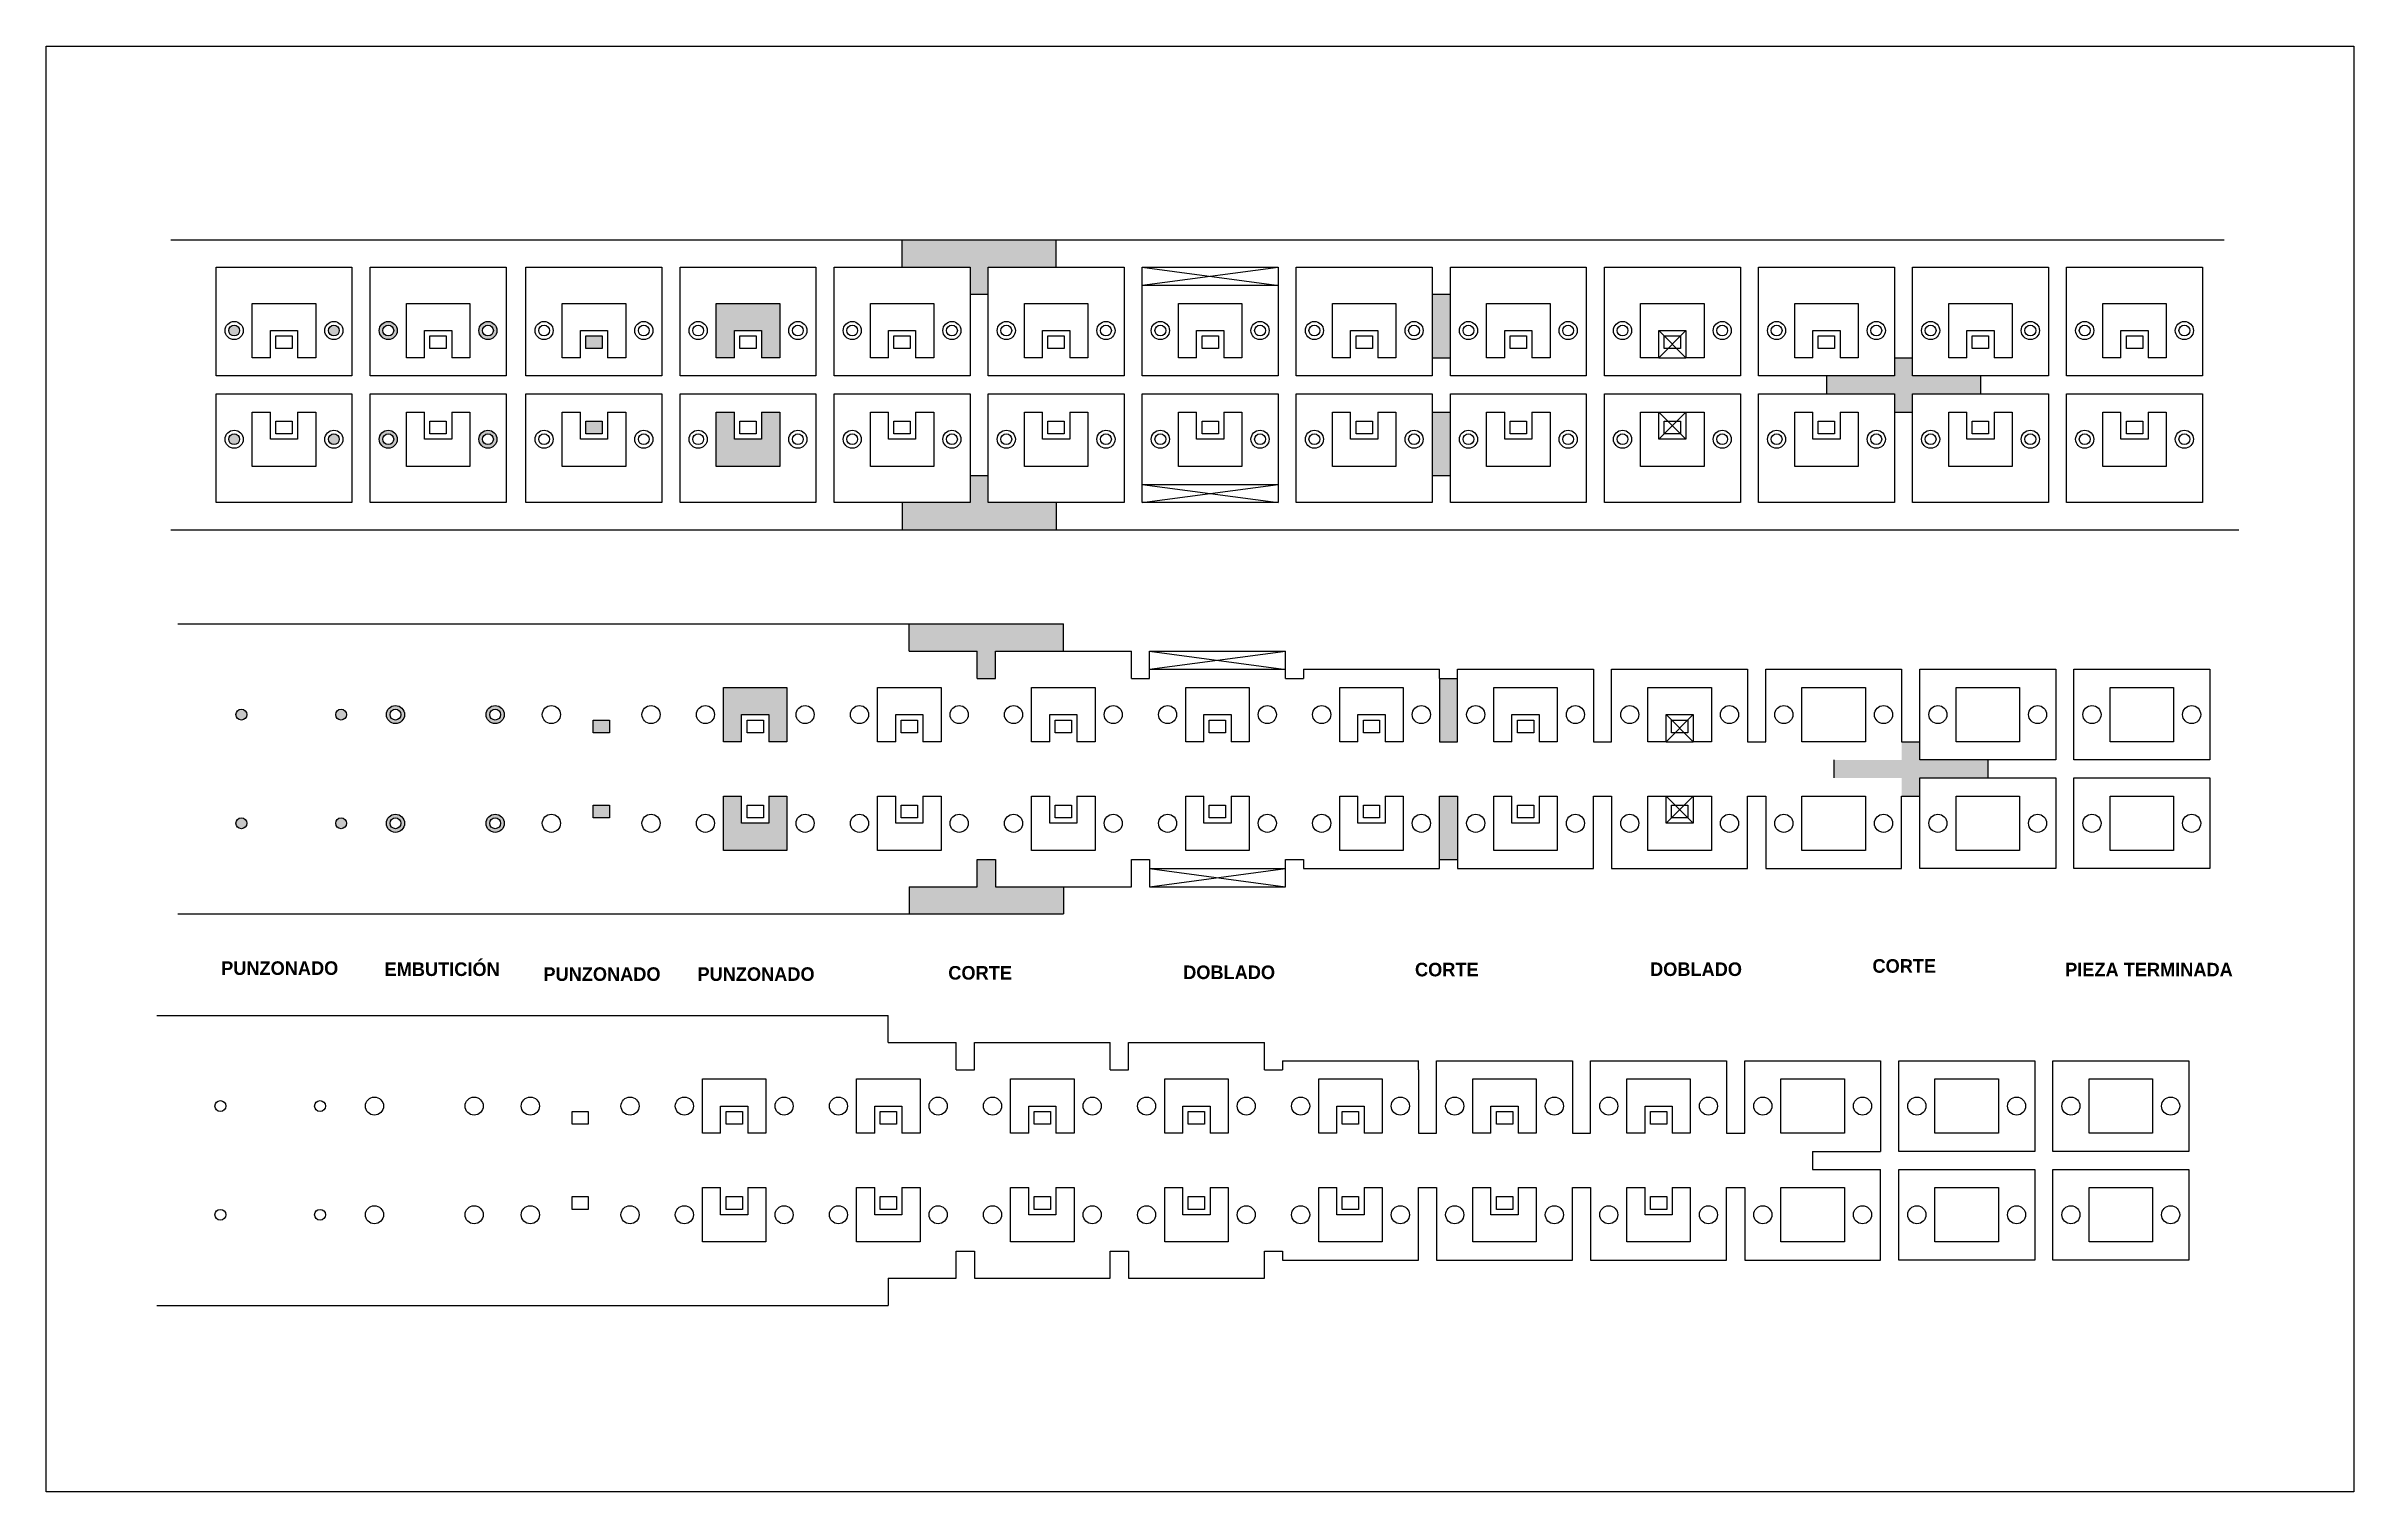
# Model space of a CAD drawing. Header units: millimetres. Extents: x -437 to 12295, y -5911 to 2070.
import ezdxf

# ---------------------------------------------------------------- set-up
doc = ezdxf.new("R2010")
doc.units = ezdxf.units.MM
doc.layers.add('aux', color=10, linetype='Continuous')
pattern_1 = [(0, (0, 0), (0, 6.985), [5.08, -1.905]), (90, (0, 0), (-6.985, 4e-16), [5.08, -1.905])]
pattern_2 = [(0, (40, -2120), (0, 6.985), [5.08, -1.905]), (90, (40, -2120), (-6.985, 4e-16), [5.08, -1.905])]

msp = doc.modelspace()

# ---------------------------------------------------------------- hatches: boundary and pattern name
h = msp.add_hatch()
h.set_pattern_fill('ANGLE', color=256)
h.set_pattern_definition(pattern_1)
h.paths.add_polyline_path([(4285, 1000), (4285, 850), (4660, 850), (4660, 700), (4760, 700), (4760, 850), (5135, 850), (5135, 1000)])
h.paths.add_polyline_path([(5135, -600), (5135, -450), (4760, -450), (4760, -300), (4660, -300), (4660, -450), (4285, -450), (4285, -600)])
h = msp.add_hatch()
h.set_pattern_fill('ANGLE', color=256)
h.set_pattern_definition(pattern_1)
h.paths.add_polyline_path([(630, -100, 1), (570, -100, 1)])
h.paths.add_polyline_path([(1180, -100, 1), (1120, -100, 1)])
h.paths.add_polyline_path([(1500, 500, 1), (1400, 500, 1)])
h.paths.add_polyline_path([(1420, 500, -1), (1480, 500, -1)], flags=16)
h.paths.add_polyline_path([(2050, 500, 1), (1950, 500, 1)])
h.paths.add_polyline_path([(1970, 500, -1), (2030, 500, -1)], flags=16)
h.paths.add_polyline_path([(1950, -100, 1), (2050, -100, 1)])
h.paths.add_polyline_path([(2030, -100, -1), (1970, -100, -1)], flags=16)
h.paths.add_polyline_path([(1400, -100, 1), (1500, -100, 1)])
h.paths.add_polyline_path([(1480, -100, -1), (1420, -100, -1)], flags=16)
h.paths.add_polyline_path([(2630, 470), (2540, 470), (2540, 400), (2630, 400)])
h.paths.add_polyline_path([(2630, 0), (2540, 0), (2540, -70), (2630, -70)])
h.paths.add_polyline_path([(3360, 500), (3510, 500), (3510, 350), (3610, 350), (3610, 650), (3260, 650), (3260, 350), (3360, 350)])
h.paths.add_polyline_path([(3610, 50), (3510, 50), (3510, -100), (3360, -100), (3360, 50), (3260, 50), (3260, -250), (3610, -250)])
h = msp.add_hatch()
h.set_pattern_fill('ANGLE', color=256)
h.set_pattern_definition([(0, (860, 0), (0, 6.985), [5.08, -1.905]), (90, (860, 0), (-6.985, 4e-16), [5.08, -1.905])])
h.paths.add_polyline_path([(7310, 700), (7210, 700), (7210, 350), (7310, 350)])
h.paths.add_polyline_path([(7210, -300), (7310, -300), (7310, 50), (7210, 50)])
h = msp.add_hatch()
h.set_pattern_fill('ANGLE', color=256)
h.set_pattern_definition(pattern_1)
h.paths.add_polyline_path([(630, 500, 1), (570, 500, 1)])
h.paths.add_polyline_path([(1180, 500, 1), (1120, 500, 1)])
h = msp.add_hatch()
h.set_pattern_fill('ANGLE', color=256)
h.set_pattern_definition(pattern_1)
h.paths.add_polyline_path([(10235, 250), (9860, 250), (9860, 350), (9760, 350), (9760, 250), (9385, 250), (9385, 150), (9760, 150), (9760, 50), (9860, 50), (9860, 150), (10235, 150)])
h = msp.add_hatch()
h.set_pattern_fill('ANGLE', color=256)
h.set_pattern_definition(pattern_1)
h.paths.add_polyline_path([(5175, -1120), (4325, -1120), (4325, -1270), (4700, -1270), (4700, -1420), (4800, -1420), (4800, -1270), (5175, -1270)])
h.paths.add_polyline_path([(5175, -2570), (4800, -2570), (4800, -2420), (4700, -2420), (4700, -2570), (4325, -2570), (4325, -2720), (5175, -2720)])
h = msp.add_hatch()
h.set_pattern_fill('ANGLE', color=256)
h.set_pattern_definition(pattern_2)
h.paths.add_polyline_path([(670, -2220, 1), (610, -2220, 1)])
h.paths.add_polyline_path([(1220, -2220, 1), (1160, -2220, 1)])
h.paths.add_polyline_path([(1540, -1620, 1), (1440, -1620, 1)])
h.paths.add_polyline_path([(1460, -1620, -1), (1520, -1620, -1)], flags=16)
h.paths.add_polyline_path([(1990, -1620, 1), (2090, -1620, 1)])
h.paths.add_polyline_path([(2010, -1620, -1), (2070, -1620, -1)], flags=16)
h.paths.add_polyline_path([(2090, -2220, 1), (1990, -2220, 1)])
h.paths.add_polyline_path([(2070, -2220, -1), (2010, -2220, -1)], flags=16)
h.paths.add_polyline_path([(1540, -2220, 1), (1440, -2220, 1)])
h.paths.add_polyline_path([(1520, -2220, -1), (1460, -2220, -1)], flags=16)
h.paths.add_polyline_path([(2580, -1650), (2580, -1720), (2670, -1720), (2670, -1650)])
h.paths.add_polyline_path([(2580, -2120), (2580, -2190), (2670, -2190), (2670, -2120)])
h.paths.add_polyline_path([(3300, -1470), (3300, -1770), (3400, -1770), (3400, -1620), (3550, -1620), (3550, -1770), (3650, -1770), (3650, -1470)])
h.paths.add_polyline_path([(3300, -2070), (3300, -2370), (3650, -2370), (3650, -2070), (3550, -2070), (3550, -2220), (3400, -2220), (3400, -2070)])
h = msp.add_hatch()
h.set_pattern_fill('ANGLE', color=256)
h.set_pattern_definition(pattern_1)
h.paths.add_polyline_path([(7250, -1420), (7250, -1770), (7350, -1770), (7350, -1420)])
h.paths.add_polyline_path([(7350, -2070), (7250, -2070), (7250, -2420), (7350, -2420)])
h = msp.add_hatch()
h.set_pattern_fill('ANGLE', color=256)
h.set_pattern_definition(pattern_2)
h.paths.add_polyline_path([(610, -1620, 1), (670, -1620, 1)])
h.paths.add_polyline_path([(1160, -1620, 1), (1220, -1620, 1)])
h = msp.add_hatch()
h.set_pattern_fill('ANGLE', color=256)
h.set_pattern_definition(pattern_2)
h.paths.add_polyline_path([(9900, -1970), (10275, -1970), (10275, -1870), (9900, -1870), (9900, -1770), (9800, -1770), (9800, -1870), (9425, -1870), (9425, -1970), (9800, -1970), (9800, -2070), (9900, -2070)])

# ---------------------------------------------------------------- linework, layer by layer
for p, q in [((250, 1000), (11580, 1000)), ((4285, 850), (4285, 1000)), ((5135, 850), (5135, 1000)), ((5610, 750), (6360, 850)), ((5610, 850), (6350, 750)), ((4660, 700), (4760, 700)), ((5610, 750), (6360, 750)), ((7210, 700), (7310, 700)), ((8460, 350), (8610, 500)), ((8610, 350), (8460, 500)), ((7210, 350), (7310, 350)), ((8460, 350), (8610, 350)), ((9760, 350), (9860, 350)), ((9385, 250), (9385, 150)), ((10235, 250), (10235, 150)), ((7210, 50), (7310, 50)), ((8460, 50), (8610, 50)), ((8460, -100), (8610, 50)), ((8460, 50), (8610, -100)), ((9760, 50), (9860, 50)), ((4660, -300), (4760, -300)), ((5610, -350), (6360, -350)), ((5610, -450), (6360, -350)), ((5610, -350), (6360, -450)), ((7210, -300), (7310, -300)), ((4285, -450), (4285, -600)), ((5135, -450), (5135, -600)), ((250, -600), (11660, -600)), ((290, -1120), (4325, -1120)), ((4325, -1270), (4325, -1120)), ((4325, -1120), (5175, -1120)), ((5175, -1270), (5175, -1120)), ((5175, -1270), (5175, -1120)), ((4325, -1270), (4700, -1270)), ((4700, -1420), (4700, -1270)), ((4800, -1420), (4800, -1270)), ((4800, -1270), (5175, -1270)), ((5175, -1270), (5550, -1270)), ((5550, -1420), (5550, -1270)), ((5650, -1370), (6400, -1270)), ((5650, -1270), (6390, -1370)), ((5650, -1420), (5650, -1270)), ((5650, -1270), (6025, -1270)), ((6025, -1270), (6400, -1270)), ((6400, -1420), (6400, -1270)), ((5650, -1370), (6400, -1370)), ((6500, -1370), (7250, -1370)), ((6500, -1370), (6500, -1420)), ((7250, -1420), (7250, -1370)), ((7350, -1370), (8100, -1370)), ((7350, -1770), (7350, -1370)), ((8100, -1370), (8100, -1420)), ((8200, -1370), (8950, -1370)), ((8200, -1770), (8200, -1370)), ((8950, -1370), (8950, -1770)), ((9050, -1370), (9800, -1370)), ((9050, -1770), (9050, -1370)), ((9800, -1370), (9800, -1770)), ((4700, -1420), (4800, -1420)), ((5550, -1420), (5650, -1420)), ((6400, -1420), (6500, -1420)), ((7250, -1420), (7350, -1420)), ((7250, -1420), (7250, -1770)), ((8100, -1420), (8100, -1770)), ((8500, -1770), (8650, -1620)), ((8650, -1770), (8500, -1620)), ((7250, -1770), (7350, -1770)), ((8100, -1770), (8200, -1770)), ((8500, -1770), (8650, -1770)), ((8950, -1770), (9050, -1770)), ((9800, -1770), (9900, -1770)), ((9800, -1770), (9900, -1770)), ((9425, -1870), (9425, -1970)), ((10275, -1870), (10275, -1970)), ((7250, -2070), (7350, -2070)), ((7250, -2420), (7250, -2070)), ((7350, -2070), (7350, -2470)), ((8100, -2070), (8200, -2070)), ((8100, -2470), (8100, -2070)), ((8200, -2070), (8200, -2470)), ((8500, -2070), (8650, -2070)), ((8500, -2220), (8650, -2070)), ((8500, -2070), (8650, -2220)), ((8950, -2070), (9050, -2070)), ((8950, -2470), (8950, -2070)), ((9050, -2070), (9050, -2470)), ((9800, -2070), (9900, -2070)), ((9800, -2070), (9900, -2070)), ((9800, -2470), (9800, -2070)), ((4700, -2420), (4800, -2420)), ((4700, -2570), (4700, -2420)), ((4800, -2420), (4800, -2570)), ((5550, -2420), (5650, -2420)), ((5550, -2570), (5550, -2420)), ((5650, -2420), (5650, -2570)), ((5650, -2470), (6400, -2470)), ((5650, -2570), (6400, -2470)), ((5650, -2470), (6400, -2570)), ((6400, -2420), (6500, -2420)), ((6400, -2570), (6400, -2420)), ((6500, -2420), (6500, -2470)), ((6500, -2470), (7250, -2470)), ((7250, -2420), (7350, -2420)), ((7250, -2420), (7350, -2420)), ((7250, -2470), (7250, -2420)), ((7350, -2470), (8100, -2470)), ((8200, -2470), (8950, -2470)), ((9050, -2470), (9800, -2470)), ((4325, -2570), (4325, -2720)), ((4325, -2570), (4700, -2570)), ((4800, -2570), (5175, -2570)), ((5175, -2570), (5175, -2720)), ((5175, -2570), (5175, -2720)), ((5175, -2570), (5550, -2570)), ((5650, -2570), (6025, -2570)), ((6025, -2570), (6400, -2570)), ((290, -2720), (4325, -2720)), ((4325, -2720), (5175, -2720)), ((174, -3281), (4209, -3281)), ((4209, -3431), (4209, -3281)), ((4209, -3431), (4584, -3431)), ((4584, -3581), (4584, -3431)), ((4684, -3581), (4684, -3431)), ((4684, -3431), (5059, -3431)), ((5059, -3431), (5434, -3431)), ((5434, -3581), (5434, -3431)), ((5534, -3581), (5534, -3431)), ((5534, -3431), (5909, -3431)), ((5909, -3431), (6284, -3431)), ((6284, -3581), (6284, -3431)), ((6384, -3531), (7134, -3531)), ((6384, -3531), (6384, -3581)), ((7134, -3581), (7134, -3531)), ((7234, -3531), (7984, -3531)), ((7234, -3931), (7234, -3531)), ((7984, -3531), (7984, -3581)), ((8084, -3531), (8834, -3531)), ((8084, -3931), (8084, -3531)), ((8834, -3531), (8834, -3931)), ((8934, -3531), (9684, -3531)), ((8934, -3931), (8934, -3531)), ((9684, -3531), (9684, -3931)), ((4584, -3581), (4684, -3581)), ((5434, -3581), (5534, -3581)), ((6284, -3581), (6384, -3581)), ((7134, -3581), (7134, -3931)), ((7984, -3581), (7984, -3931)), ((7134, -3931), (7234, -3931)), ((7984, -3931), (8084, -3931)), ((8834, -3931), (8934, -3931)), ((9684, -3931), (9684, -4031)), ((9309, -4031), (9309, -4131)), ((9309, -4031), (9684, -4031)), ((9309, -4131), (9684, -4131)), ((9684, -4231), (9684, -4131)), ((7134, -4231), (7234, -4231)), ((7134, -4581), (7134, -4231)), ((7234, -4231), (7234, -4631)), ((7984, -4231), (8084, -4231)), ((7984, -4631), (7984, -4231)), ((8084, -4231), (8084, -4631)), ((8834, -4231), (8934, -4231)), ((8834, -4631), (8834, -4231)), ((8934, -4231), (8934, -4631)), ((9684, -4631), (9684, -4231)), ((4584, -4581), (4684, -4581)), ((4584, -4731), (4584, -4581)), ((4684, -4581), (4684, -4731)), ((5434, -4581), (5534, -4581)), ((5434, -4731), (5434, -4581)), ((5534, -4581), (5534, -4731)), ((6284, -4581), (6384, -4581)), ((6284, -4731), (6284, -4581)), ((6384, -4581), (6384, -4631)), ((7134, -4631), (7134, -4581)), ((6384, -4631), (7134, -4631)), ((7234, -4631), (7984, -4631)), ((8084, -4631), (8834, -4631)), ((8934, -4631), (9684, -4631)), ((4209, -4731), (4209, -4881)), ((4209, -4731), (4584, -4731)), ((4684, -4731), (5059, -4731)), ((5059, -4731), (5434, -4731)), ((5534, -4731), (5909, -4731)), ((5909, -4731), (6284, -4731)), ((174, -4881), (4209, -4881))]:
    msp.add_line(p, q)
for points in [[(-437, 2070), (12295, 2070), (12295, -5911), (-437, -5911)], [(500, 850), (1250, 850), (1250, 250), (500, 250)], [(1350, 850), (2100, 850), (2100, 250), (1350, 250)], [(2210, 850), (2960, 850), (2960, 250), (2210, 250)], [(3060, 850), (3810, 850), (3810, 250), (3060, 250)], [(3910, 850), (4660, 850), (4660, 250), (3910, 250)], [(4760, 850), (5510, 850), (5510, 250), (4760, 250)], [(5610, 850), (6360, 850), (6360, 250), (5610, 250)], [(6460, 850), (7210, 850), (7210, 250), (6460, 250)], [(7310, 850), (8060, 850), (8060, 250), (7310, 250)], [(8160, 850), (8910, 850), (8910, 250), (8160, 250)], [(9010, 850), (9760, 850), (9760, 250), (9010, 250)], [(9860, 850), (10610, 850), (10610, 250), (9860, 250)], [(10710, 850), (11460, 850), (11460, 250), (10710, 250)], [(830, 470), (920, 470), (920, 400), (830, 400)], [(1680, 470), (1770, 470), (1770, 400), (1680, 400)], [(2540, 470), (2630, 470), (2630, 400), (2540, 400)], [(3390, 470), (3480, 470), (3480, 400), (3390, 400)], [(4240, 470), (4330, 470), (4330, 400), (4240, 400)], [(5090, 470), (5180, 470), (5180, 400), (5090, 400)], [(5940, 470), (6030, 470), (6030, 400), (5940, 400)], [(6790, 470), (6880, 470), (6880, 400), (6790, 400)], [(7640, 470), (7730, 470), (7730, 400), (7640, 400)], [(8490, 470), (8580, 470), (8580, 400), (8490, 400)], [(9340, 470), (9430, 470), (9430, 400), (9340, 400)], [(10190, 470), (10280, 470), (10280, 400), (10190, 400)], [(11040, 470), (11130, 470), (11130, 400), (11040, 400)], [(1250, -450), (500, -450), (500, 150), (1250, 150)], [(2100, -450), (1350, -450), (1350, 150), (2100, 150)], [(2960, -450), (2210, -450), (2210, 150), (2960, 150)], [(3810, -450), (3060, -450), (3060, 150), (3810, 150)], [(4660, -450), (3910, -450), (3910, 150), (4660, 150)], [(5510, -450), (4760, -450), (4760, 150), (5510, 150)], [(6360, -450), (5610, -450), (5610, 150), (6360, 150)], [(7210, -450), (6460, -450), (6460, 150), (7210, 150)], [(8060, -450), (7310, -450), (7310, 150), (8060, 150)], [(8910, -450), (8160, -450), (8160, 150), (8910, 150)], [(9760, -450), (9010, -450), (9010, 150), (9760, 150)], [(10610, -450), (9860, -450), (9860, 150), (10610, 150)], [(11460, -450), (10710, -450), (10710, 150), (11460, 150)], [(920, -70), (830, -70), (830, 0), (920, 0)], [(1770, -70), (1680, -70), (1680, 0), (1770, 0)], [(2630, -70), (2540, -70), (2540, 0), (2630, 0)], [(3480, -70), (3390, -70), (3390, 0), (3480, 0)], [(4330, -70), (4240, -70), (4240, 0), (4330, 0)], [(5180, -70), (5090, -70), (5090, 0), (5180, 0)], [(6030, -70), (5940, -70), (5940, 0), (6030, 0)], [(6880, -70), (6790, -70), (6790, 0), (6880, 0)], [(7730, -70), (7640, -70), (7640, 0), (7730, 0)], [(10280, -70), (10190, -70), (10190, 0), (10280, 0)], [(8580, -70), (8490, -70), (8490, 0), (8580, 0)], [(9430, -70), (9340, -70), (9340, 0), (9430, 0)], [(11130, -70), (11040, -70), (11040, 0), (11130, 0)], [(9900, -1370), (10650, -1370), (10650, -1870), (9900, -1870)], [(10750, -1370), (11500, -1370), (11500, -1870), (10750, -1870)], [(2580, -1650), (2670, -1650), (2670, -1720), (2580, -1720)], [(3430, -1650), (3520, -1650), (3520, -1720), (3430, -1720)], [(4280, -1650), (4370, -1650), (4370, -1720), (4280, -1720)], [(5130, -1650), (5220, -1650), (5220, -1720), (5130, -1720)], [(5980, -1650), (6070, -1650), (6070, -1720), (5980, -1720)], [(6830, -1650), (6920, -1650), (6920, -1720), (6830, -1720)], [(7680, -1650), (7770, -1650), (7770, -1720), (7680, -1720)], [(8530, -1650), (8620, -1650), (8620, -1720), (8530, -1720)], [(10650, -2470), (9900, -2470), (9900, -1970), (10650, -1970)], [(11500, -2470), (10750, -2470), (10750, -1970), (11500, -1970)], [(2670, -2190), (2580, -2190), (2580, -2120), (2670, -2120)], [(3520, -2190), (3430, -2190), (3430, -2120), (3520, -2120)], [(4370, -2190), (4280, -2190), (4280, -2120), (4370, -2120)], [(5220, -2190), (5130, -2190), (5130, -2120), (5220, -2120)], [(6070, -2190), (5980, -2190), (5980, -2120), (6070, -2120)], [(6920, -2190), (6830, -2190), (6830, -2120), (6920, -2120)], [(7770, -2190), (7680, -2190), (7680, -2120), (7770, -2120)], [(8620, -2190), (8530, -2190), (8530, -2120), (8620, -2120)], [(9784, -3531), (10534, -3531), (10534, -4031), (9784, -4031)], [(10634, -3531), (11384, -3531), (11384, -4031), (10634, -4031)], [(2464, -3811), (2554, -3811), (2554, -3881), (2464, -3881)], [(3314, -3811), (3404, -3811), (3404, -3881), (3314, -3881)], [(4164, -3811), (4254, -3811), (4254, -3881), (4164, -3881)], [(5014, -3811), (5104, -3811), (5104, -3881), (5014, -3881)], [(5864, -3811), (5954, -3811), (5954, -3881), (5864, -3881)], [(6714, -3811), (6804, -3811), (6804, -3881), (6714, -3881)], [(7564, -3811), (7654, -3811), (7654, -3881), (7564, -3881)], [(8414, -3811), (8504, -3811), (8504, -3881), (8414, -3881)], [(10534, -4631), (9784, -4631), (9784, -4131), (10534, -4131)], [(11384, -4631), (10634, -4631), (10634, -4131), (11384, -4131)], [(2554, -4351), (2464, -4351), (2464, -4281), (2554, -4281)], [(3404, -4351), (3314, -4351), (3314, -4281), (3404, -4281)], [(4254, -4351), (4164, -4351), (4164, -4281), (4254, -4281)], [(5104, -4351), (5014, -4351), (5014, -4281), (5104, -4281)], [(5954, -4351), (5864, -4351), (5864, -4281), (5954, -4281)], [(6804, -4351), (6714, -4351), (6714, -4281), (6804, -4281)], [(7654, -4351), (7564, -4351), (7564, -4281), (7654, -4281)], [(8504, -4351), (8414, -4351), (8414, -4281), (8504, -4281)]]:
    msp.add_lwpolyline(points, close=True)
for points in [[(800, 350), (700, 350), (700, 650), (1050, 650), (1050, 350), (950, 350)], [(1650, 350), (1550, 350), (1550, 650), (1900, 650), (1900, 350), (1800, 350)], [(2510, 350), (2410, 350), (2410, 650), (2760, 650), (2760, 350), (2660, 350)], [(3360, 350), (3260, 350), (3260, 650), (3610, 650), (3610, 350), (3510, 350)], [(4210, 350), (4110, 350), (4110, 650), (4460, 650), (4460, 350), (4360, 350)], [(5060, 350), (4960, 350), (4960, 650), (5310, 650), (5310, 350), (5210, 350)], [(5910, 350), (5810, 350), (5810, 650), (6160, 650), (6160, 350), (6060, 350)], [(6760, 350), (6660, 350), (6660, 650), (7010, 650), (7010, 350), (6910, 350)], [(7610, 350), (7510, 350), (7510, 650), (7860, 650), (7860, 350), (7760, 350)], [(8460, 350), (8360, 350), (8360, 650), (8710, 650), (8710, 350), (8610, 350)], [(9310, 350), (9210, 350), (9210, 650), (9560, 650), (9560, 350), (9460, 350)], [(10160, 350), (10060, 350), (10060, 650), (10410, 650), (10410, 350), (10310, 350)], [(11010, 350), (10910, 350), (10910, 650), (11260, 650), (11260, 350), (11160, 350)], [(800, 350), (800, 500), (950, 500), (950, 350)], [(1650, 350), (1650, 500), (1800, 500), (1800, 350)], [(2510, 350), (2510, 500), (2660, 500), (2660, 350)], [(3360, 350), (3360, 500), (3510, 500), (3510, 350)], [(4210, 350), (4210, 500), (4360, 500), (4360, 350)], [(5060, 350), (5060, 500), (5210, 500), (5210, 350)], [(5910, 350), (5910, 500), (6060, 500), (6060, 350)], [(6760, 350), (6760, 500), (6910, 500), (6910, 350)], [(7610, 350), (7610, 500), (7760, 500), (7760, 350)], [(8460, 350), (8460, 500), (8610, 500), (8610, 350)], [(9310, 350), (9310, 500), (9460, 500), (9460, 350)], [(10160, 350), (10160, 500), (10310, 500), (10310, 350)], [(11010, 350), (11010, 500), (11160, 500), (11160, 350)], [(950, 50), (1050, 50), (1050, -250), (700, -250), (700, 50), (800, 50)], [(950, 50), (950, -100), (800, -100), (800, 50)], [(1800, 50), (1900, 50), (1900, -250), (1550, -250), (1550, 50), (1650, 50)], [(1800, 50), (1800, -100), (1650, -100), (1650, 50)], [(2660, 50), (2760, 50), (2760, -250), (2410, -250), (2410, 50), (2510, 50)], [(2660, 50), (2660, -100), (2510, -100), (2510, 50)], [(3510, 50), (3610, 50), (3610, -250), (3260, -250), (3260, 50), (3360, 50)], [(3510, 50), (3510, -100), (3360, -100), (3360, 50)], [(4360, 50), (4460, 50), (4460, -250), (4110, -250), (4110, 50), (4210, 50)], [(4360, 50), (4360, -100), (4210, -100), (4210, 50)], [(5210, 50), (5310, 50), (5310, -250), (4960, -250), (4960, 50), (5060, 50)], [(5210, 50), (5210, -100), (5060, -100), (5060, 50)], [(6060, 50), (6160, 50), (6160, -250), (5810, -250), (5810, 50), (5910, 50)], [(6060, 50), (6060, -100), (5910, -100), (5910, 50)], [(6910, 50), (7010, 50), (7010, -250), (6660, -250), (6660, 50), (6760, 50)], [(6910, 50), (6910, -100), (6760, -100), (6760, 50)], [(7760, 50), (7860, 50), (7860, -250), (7510, -250), (7510, 50), (7610, 50)], [(7760, 50), (7760, -100), (7610, -100), (7610, 50)], [(8610, 50), (8710, 50), (8710, -250), (8360, -250), (8360, 50), (8460, 50)], [(8610, 50), (8610, -100), (8460, -100), (8460, 50)], [(9460, 50), (9560, 50), (9560, -250), (9210, -250), (9210, 50), (9310, 50)], [(9460, 50), (9460, -100), (9310, -100), (9310, 50)], [(10310, 50), (10410, 50), (10410, -250), (10060, -250), (10060, 50), (10160, 50)], [(10310, 50), (10310, -100), (10160, -100), (10160, 50)], [(11160, 50), (11260, 50), (11260, -250), (10910, -250), (10910, 50), (11010, 50)], [(11160, 50), (11160, -100), (11010, -100), (11010, 50)], [(3400, -1770), (3300, -1770), (3300, -1470), (3650, -1470), (3650, -1770), (3550, -1770)], [(4250, -1770), (4150, -1770), (4150, -1470), (4500, -1470), (4500, -1770), (4400, -1770)], [(5100, -1770), (5000, -1770), (5000, -1470), (5350, -1470), (5350, -1770), (5250, -1770)], [(5950, -1770), (5850, -1770), (5850, -1470), (6200, -1470), (6200, -1770), (6100, -1770)], [(6800, -1770), (6700, -1770), (6700, -1470), (7050, -1470), (7050, -1770), (6950, -1770)], [(7650, -1770), (7550, -1770), (7550, -1470), (7900, -1470), (7900, -1770), (7800, -1770)], [(8500, -1770), (8400, -1770), (8400, -1470), (8750, -1470), (8750, -1770), (8650, -1770)], [(9500, -1770), (9250, -1770), (9250, -1470), (9600, -1470), (9600, -1770), (9500, -1770)], [(10350, -1770), (10100, -1770), (10100, -1470), (10450, -1470), (10450, -1770), (10350, -1770)], [(11200, -1770), (10950, -1770), (10950, -1470), (11300, -1470), (11300, -1770), (11200, -1770)], [(3400, -1770), (3400, -1620), (3550, -1620), (3550, -1770)], [(4250, -1770), (4250, -1620), (4400, -1620), (4400, -1770)], [(5100, -1770), (5100, -1620), (5250, -1620), (5250, -1770)], [(5950, -1770), (5950, -1620), (6100, -1620), (6100, -1770)], [(6800, -1770), (6800, -1620), (6950, -1620), (6950, -1770)], [(7650, -1770), (7650, -1620), (7800, -1620), (7800, -1770)], [(8500, -1770), (8500, -1620), (8650, -1620), (8650, -1770)], [(3550, -2070), (3650, -2070), (3650, -2370), (3300, -2370), (3300, -2070), (3400, -2070)], [(3550, -2070), (3550, -2220), (3400, -2220), (3400, -2070)], [(4400, -2070), (4500, -2070), (4500, -2370), (4150, -2370), (4150, -2070), (4250, -2070)], [(4400, -2070), (4400, -2220), (4250, -2220), (4250, -2070)], [(5250, -2070), (5350, -2070), (5350, -2370), (5000, -2370), (5000, -2070), (5100, -2070)], [(5250, -2070), (5250, -2220), (5100, -2220), (5100, -2070)], [(6100, -2070), (6200, -2070), (6200, -2370), (5850, -2370), (5850, -2070), (5950, -2070)], [(6100, -2070), (6100, -2220), (5950, -2220), (5950, -2070)], [(6950, -2070), (7050, -2070), (7050, -2370), (6700, -2370), (6700, -2070), (6800, -2070)], [(6950, -2070), (6950, -2220), (6800, -2220), (6800, -2070)], [(7800, -2070), (7900, -2070), (7900, -2370), (7550, -2370), (7550, -2070), (7650, -2070)], [(7800, -2070), (7800, -2220), (7650, -2220), (7650, -2070)], [(8650, -2070), (8750, -2070), (8750, -2370), (8400, -2370), (8400, -2070), (8500, -2070)], [(8650, -2070), (8650, -2220), (8500, -2220), (8500, -2070)], [(9500, -2070), (9600, -2070), (9600, -2370), (9250, -2370), (9250, -2070), (9500, -2070)], [(10350, -2070), (10450, -2070), (10450, -2370), (10100, -2370), (10100, -2070), (10350, -2070)], [(11200, -2070), (11300, -2070), (11300, -2370), (10950, -2370), (10950, -2070), (11200, -2070)], [(3284, -3931), (3184, -3931), (3184, -3631), (3534, -3631), (3534, -3931), (3434, -3931)], [(4134, -3931), (4034, -3931), (4034, -3631), (4384, -3631), (4384, -3931), (4284, -3931)], [(4984, -3931), (4884, -3931), (4884, -3631), (5234, -3631), (5234, -3931), (5134, -3931)], [(5834, -3931), (5734, -3931), (5734, -3631), (6084, -3631), (6084, -3931), (5984, -3931)], [(6684, -3931), (6584, -3931), (6584, -3631), (6934, -3631), (6934, -3931), (6834, -3931)], [(7534, -3931), (7434, -3931), (7434, -3631), (7784, -3631), (7784, -3931), (7684, -3931)], [(8384, -3931), (8284, -3931), (8284, -3631), (8634, -3631), (8634, -3931), (8534, -3931)], [(9384, -3931), (9134, -3931), (9134, -3631), (9484, -3631), (9484, -3931), (9384, -3931)], [(10234, -3931), (9984, -3931), (9984, -3631), (10334, -3631), (10334, -3931), (10234, -3931)], [(11084, -3931), (10834, -3931), (10834, -3631), (11184, -3631), (11184, -3931), (11084, -3931)], [(3284, -3931), (3284, -3781), (3434, -3781), (3434, -3931)], [(4134, -3931), (4134, -3781), (4284, -3781), (4284, -3931)], [(4984, -3931), (4984, -3781), (5134, -3781), (5134, -3931)], [(5834, -3931), (5834, -3781), (5984, -3781), (5984, -3931)], [(6684, -3931), (6684, -3781), (6834, -3781), (6834, -3931)], [(7534, -3931), (7534, -3781), (7684, -3781), (7684, -3931)], [(8384, -3931), (8384, -3781), (8534, -3781), (8534, -3931)], [(3434, -4231), (3534, -4231), (3534, -4531), (3184, -4531), (3184, -4231), (3284, -4231)], [(3434, -4231), (3434, -4381), (3284, -4381), (3284, -4231)], [(4284, -4231), (4384, -4231), (4384, -4531), (4034, -4531), (4034, -4231), (4134, -4231)], [(4284, -4231), (4284, -4381), (4134, -4381), (4134, -4231)], [(5134, -4231), (5234, -4231), (5234, -4531), (4884, -4531), (4884, -4231), (4984, -4231)], [(5134, -4231), (5134, -4381), (4984, -4381), (4984, -4231)], [(5984, -4231), (6084, -4231), (6084, -4531), (5734, -4531), (5734, -4231), (5834, -4231)], [(5984, -4231), (5984, -4381), (5834, -4381), (5834, -4231)], [(6834, -4231), (6934, -4231), (6934, -4531), (6584, -4531), (6584, -4231), (6684, -4231)], [(6834, -4231), (6834, -4381), (6684, -4381), (6684, -4231)], [(7684, -4231), (7784, -4231), (7784, -4531), (7434, -4531), (7434, -4231), (7534, -4231)], [(7684, -4231), (7684, -4381), (7534, -4381), (7534, -4231)], [(8534, -4231), (8634, -4231), (8634, -4531), (8284, -4531), (8284, -4231), (8384, -4231)], [(8534, -4231), (8534, -4381), (8384, -4381), (8384, -4231)], [(9384, -4231), (9484, -4231), (9484, -4531), (9134, -4531), (9134, -4231), (9384, -4231)], [(10234, -4231), (10334, -4231), (10334, -4531), (9984, -4531), (9984, -4231), (10234, -4231)], [(11084, -4231), (11184, -4231), (11184, -4531), (10834, -4531), (10834, -4231), (11084, -4231)]]:
    msp.add_lwpolyline(points)
for centre, radius in [((600, 500), 50), ((600, 500), 30), ((1150, 500), 50), ((1150, 500), 30), ((1450, 500), 50), ((1450, 500), 30), ((2000, 500), 50), ((2000, 500), 30), ((2310, 500), 50), ((2310, 500), 30), ((2860, 500), 50), ((2860, 500), 30), ((3160, 500), 50), ((3160, 500), 30), ((3710, 500), 50), ((3710, 500), 30), ((4010, 500), 50), ((4010, 500), 30), ((4560, 500), 50), ((4560, 500), 30), ((4860, 500), 50), ((4860, 500), 30), ((5410, 500), 50), ((5410, 500), 30), ((5710, 500), 50), ((5710, 500), 30), ((6260, 500), 50), ((6260, 500), 30), ((6560, 500), 50), ((6560, 500), 30), ((7110, 500), 50), ((7110, 500), 30), ((7410, 500), 50), ((7410, 500), 30), ((7960, 500), 50), ((7960, 500), 30), ((8260, 500), 50), ((8260, 500), 30), ((8810, 500), 50), ((8810, 500), 30), ((9110, 500), 50), ((9110, 500), 30), ((9660, 500), 50), ((9660, 500), 30), ((9960, 500), 50), ((9960, 500), 30), ((10510, 500), 50), ((10510, 500), 30), ((10810, 500), 50), ((10810, 500), 30), ((11360, 500), 50), ((11360, 500), 30), ((600, -100), 50), ((600, -100), 30), ((1150, -100), 50), ((1150, -100), 30), ((1450, -100), 50), ((1450, -100), 30), ((2000, -100), 50), ((2000, -100), 30), ((2310, -100), 50), ((2310, -100), 30), ((2860, -100), 50), ((2860, -100), 30), ((3160, -100), 50), ((3160, -100), 30), ((3710, -100), 50), ((3710, -100), 30), ((4010, -100), 50), ((4010, -100), 30), ((4560, -100), 50), ((4560, -100), 30), ((4860, -100), 50), ((4860, -100), 30), ((5410, -100), 50), ((5410, -100), 30), ((5710, -100), 50), ((5710, -100), 30), ((6260, -100), 50), ((6260, -100), 30), ((6560, -100), 50), ((6560, -100), 30), ((7110, -100), 50), ((7110, -100), 30), ((7410, -100), 50), ((7410, -100), 30), ((7960, -100), 50), ((7960, -100), 30), ((8260, -100), 50), ((8260, -100), 30), ((8810, -100), 50), ((8810, -100), 30), ((9110, -100), 50), ((9110, -100), 30), ((9660, -100), 50), ((9660, -100), 30), ((9960, -100), 50), ((9960, -100), 30), ((10510, -100), 50), ((10510, -100), 30), ((10810, -100), 50), ((10810, -100), 30), ((11360, -100), 50), ((11360, -100), 30), ((640, -1620), 30), ((1190, -1620), 30), ((1490, -1620), 50), ((1490, -1620), 30), ((2040, -1620), 50), ((2040, -1620), 30), ((2350, -1620), 50), ((2900, -1620), 50), ((3200, -1620), 50), ((3750, -1620), 50), ((4050, -1620), 50), ((4600, -1620), 50), ((4900, -1620), 50), ((5450, -1620), 50), ((5750, -1620), 50), ((6300, -1620), 50), ((6600, -1620), 50), ((7150, -1620), 50), ((7450, -1620), 50), ((8000, -1620), 50), ((8300, -1620), 50), ((8850, -1620), 50), ((9150, -1620), 50), ((9700, -1620), 50), ((10000, -1620), 50), ((10550, -1620), 50), ((10850, -1620), 50), ((11400, -1620), 50), ((640, -2220), 30), ((1190, -2220), 30), ((1490, -2220), 50), ((1490, -2220), 30), ((2040, -2220), 50), ((2040, -2220), 30), ((2350, -2220), 50), ((2900, -2220), 50), ((3200, -2220), 50), ((3750, -2220), 50), ((4050, -2220), 50), ((4600, -2220), 50), ((4900, -2220), 50), ((5450, -2220), 50), ((5750, -2220), 50), ((6300, -2220), 50), ((6600, -2220), 50), ((7150, -2220), 50), ((7450, -2220), 50), ((8000, -2220), 50), ((8300, -2220), 50), ((8850, -2220), 50), ((9150, -2220), 50), ((9700, -2220), 50), ((10000, -2220), 50), ((10550, -2220), 50), ((10850, -2220), 50), ((11400, -2220), 50), ((524, -3781), 30), ((1074, -3781), 30), ((1374, -3781), 50), ((1924, -3781), 50), ((2234, -3781), 50), ((2784, -3781), 50), ((3084, -3781), 50), ((3634, -3781), 50), ((3934, -3781), 50), ((4484, -3781), 50), ((4784, -3781), 50), ((5334, -3781), 50), ((5634, -3781), 50), ((6184, -3781), 50), ((6484, -3781), 50), ((7034, -3781), 50), ((7334, -3781), 50), ((7884, -3781), 50), ((8184, -3781), 50), ((8734, -3781), 50), ((9034, -3781), 50), ((9584, -3781), 50), ((9884, -3781), 50), ((10434, -3781), 50), ((10734, -3781), 50), ((11284, -3781), 50), ((524, -4381), 30), ((1074, -4381), 30), ((1374, -4381), 50), ((1924, -4381), 50), ((2234, -4381), 50), ((2784, -4381), 50), ((3084, -4381), 50), ((3634, -4381), 50), ((3934, -4381), 50), ((4484, -4381), 50), ((4784, -4381), 50), ((5334, -4381), 50), ((5634, -4381), 50), ((6184, -4381), 50), ((6484, -4381), 50), ((7034, -4381), 50), ((7334, -4381), 50), ((7884, -4381), 50), ((8184, -4381), 50), ((8734, -4381), 50), ((9034, -4381), 50), ((9584, -4381), 50), ((9884, -4381), 50), ((10434, -4381), 50), ((10734, -4381), 50), ((11284, -4381), 50)]:
    msp.add_circle(centre, radius)

# ---------------------------------------------------------------- texts
at = {"layer": 'aux', "char_height": 75, "attachment_point": 1}
for s, width, insert in [('{\\fMiriam|b1|i0|c0|p34;PUNZONADO}', 398.55, (528, -2982)), ('{\\fMiriam|b1|i0|c0|p34;EMBUTICIÓN}', 398.55, (1430, -2988)), ('{\\fMiriam|b1|i0|c0|p34;PUNZONADO}', 398.55, (2306, -3015)), ('{\\fMiriam|b1|i0|c0|p34;PUNZONADO}', 398.55, (3156, -3015)), ('{\\fMiriam|b1|i0|c0|p34;CORTE}', 398.55, (4540, -3008)), ('{\\fMiriam|b1|i0|c0|p34;DOBLADO}', 398.55, (5836, -3005)), ('{\\fMiriam|b1|i0|c0|p34;CORTE}', 398.55, (7115, -2990)), ('{\\fMiriam|b1|i0|c0|p34;DOBLADO}', 398.55, (8412, -2988)), ('{\\fMiriam|b1|i0|c0|p34;CORTE}', 398.55, (9639, -2970)), ('{\\fMiriam|b1|i0|c0|p34;PIEZA TERMINADA }', 1098.03, (10702, -2990))]:
    msp.add_mtext_dynamic_manual_height_columns(s, width=width, gutter_width=12.5, heights=[87.4], dxfattribs=dict(at, insert=insert))

doc.saveas('drawing.dxf')
